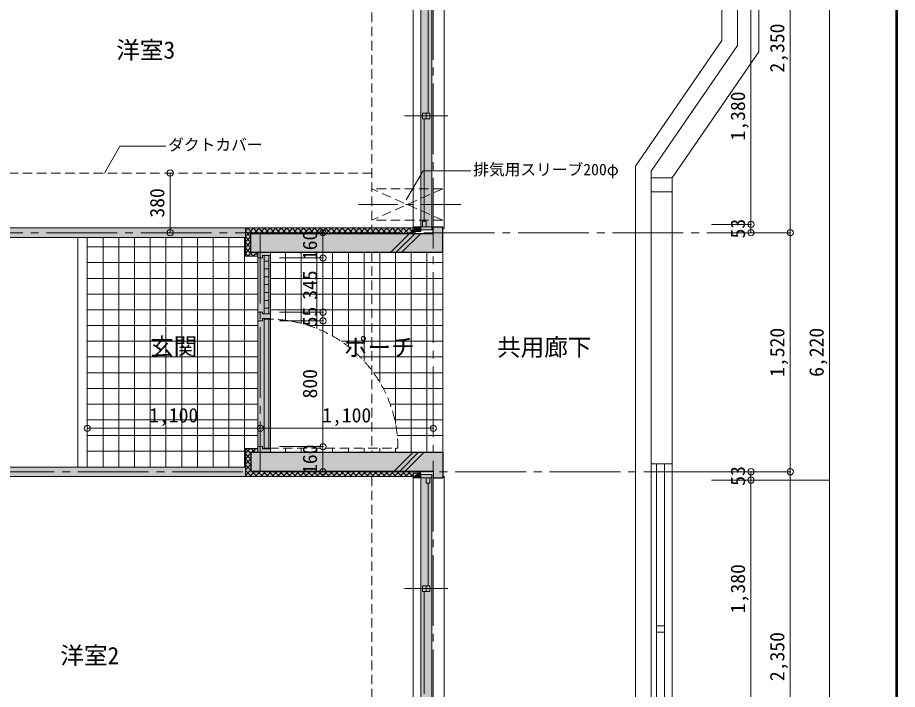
# Model space of a CAD drawing. Units: millimetres at full size, sheet at 1:50. Extents: x -9674 to 9699, y -6794 to 6791.
# Drawn here: x 4104 to 9699, y -1925 to 2348 of the extents above; entities that cross this region are included whole.
import ezdxf
from ezdxf.enums import TextEntityAlignment as Align

# ---------------------------------------------------------------- set-up
doc = ezdxf.new("R2010")
doc.units = ezdxf.units.MM
doc.header["$LTSCALE"] = 50
doc.header["$PDMODE"] = 32
doc.header["$PDSIZE"] = 40
for name, pattern in [('CHAIN1', [8, 5, -1, 1, -1]), ('CHAIN2', [12, 9, -1, 1, -1]), ('DASHED1', [1.8, 1.2, -0.6])]:
    doc.linetypes.add(name, pattern=pattern)
for name, color, linetype, lineweight in [('0-0_図面枠', 7, 'Continuous', 9), ('1-0_芯', 2, 'DASHED1', 25), ('1-1_躯体', 2, 'Continuous', 25), ('1-2_間仕切', 3, 'Continuous', 18), ('1-3_建具', 3, 'Continuous', 18), ('1-5_設備', 7, 'Continuous', 9), ('1-6_ﾊﾞﾙｺﾆｰ・階段', 4, 'Continuous', 9), ('1-7_その他', 7, 'DASHED1', 9), ('1-8_ハッチ', 4, 'Continuous', 9), ('1-A_文字', 7, 'Continuous', 9), ('1-B_寸法', 7, 'Continuous', 9), ('1-C_梁', 7, 'DASHED1', 9)]:
    doc.layers.add(name, color=color, linetype=linetype, lineweight=lineweight)
for name, color, linetype in [('4-0', 1, 'Continuous'), ('4-1', 2, 'Continuous'), ('4-2', 4, 'Continuous'), ('4-F', 4, 'Continuous')]:
    doc.layers.add(name, color=color, linetype=linetype)
doc.styles.add('ＭＳ ゴシック', font='')
doc.styles.get('ＭＳ ゴシック').set_extended_font_data('MS Gothic')

msp = doc.modelspace()

# ---------------------------------------------------------------- linework, layer by layer
at = {"layer": '0-0_図面枠'}
for p, q in [((9688.35, -6783.35), (9688.35, 6780.85)), ((9690.11, -6785.11), (9690.11, 6782.61)), ((9691.87, -6786.88), (9691.87, 6784.38)), ((9693.64, 6786.14), (9693.64, -6788.64)), ((9695.4, -6790.4), (9695.4, 6787.9)), ((9697.16, -6792.16), (9697.16, 6789.66))]:
    msp.add_line(p, q, dxfattribs=at)
msp.add_lwpolyline([(9698.92, -6793.93), (9698.92, 6791.43), (-9673.92, 6791.43)], dxfattribs=at)
at = {"layer": '1-0_芯', "color": 7, "linetype": 'CHAIN2', "lineweight": 9}
for p, q in [((6747.5, 4329.12), (6747.5, -3890.88)), ((3087.5, 979.12), (8517.5, 979.12)), ((5647.5, 979.12), (5647.5, -540.88)), ((2687.5, -540.88), (8517.5, -540.88))]:
    msp.add_line(p, q, dxfattribs=at)
at = {"layer": '1-1_躯体'}
for p, q in [((6807.5, 855.12), (6807.5, 1017.12)), ((5587.5, 975.12), (6747.5, 975.12)), ((5587.5, 855.12), (5587.5, 975.12)), ((5587.5, 855.12), (6807.5, 855.12)), ((5587.5, -416.88), (5587.5, -536.88)), ((5587.5, -416.88), (6807.5, -416.88)), ((6807.5, -416.88), (6807.5, -578.88)), ((5587.5, -536.88), (6747.5, -536.88)), ((6747.5, -536.88), (6747.5, -578.88)), ((6747.5, -578.88), (6807.5, -578.88))]:
    msp.add_line(p, q, dxfattribs=at)
msp.add_lwpolyline([(6747.5, 975.12), (6747.5, 1017.12), (6807.5, 1017.12)], dxfattribs=at)
at = {"layer": '1-2_間仕切'}
for p, q in [((5552.5, 1010.12), (3967.5, 1010.12)), ((5552.5, 949.12), (3967.5, 949.12)), ((5552.5, -510.88), (3567.5, -510.88)), ((5552.5, -571.88), (3567.5, -571.88))]:
    msp.add_line(p, q, dxfattribs=at)
at = {"layer": '1-3_建具', "color": 7, "lineweight": 9}
for p, q in [((6620.5, 1017.12), (6620.5, 2427.12)), ((6667.5, 2412.12), (6667.5, 1032.12)), ((6737.5, 2412.12), (6737.5, 1032.12)), ((6817.5, 1007.12), (6817.5, 2427.12)), ((6840.98, 1722.12), (6564.02, 1722.12)), ((6667.5, 1032.12), (6667.5, 1017.12)), ((6667.5, 1017.12), (6737.5, 1017.12)), ((6737.5, 997.12), (6737.5, 1032.12)), ((6807.5, 1007.12), (6817.5, 1007.12)), ((6737.5, 997.12), (6667.5, 997.12)), ((5632.5, 474.12), (5632.5, 819.12)), ((5672.5, 464.12), (5672.5, 834.12)), ((5672.5, 799.12), (5702.5, 799.12)), ((5702.5, 464.12), (5702.5, 834.12)), ((5712.5, 834.12), (5712.5, 464.12)), ((5672.5, 749.12), (5702.5, 749.12)), ((5672.5, 699.12), (5702.5, 699.12)), ((5672.5, 649.12), (5702.5, 649.12)), ((5672.5, 599.12), (5702.5, 599.12)), ((5672.5, 549.12), (5702.5, 549.12)), ((5672.5, 499.12), (5702.5, 499.12)), ((5632.5, 419.12), (5632.5, -380.88)), ((5712.5, -395.88), (5712.5, 434.12)), ((6737.5, -558.88), (6667.5, -558.88)), ((6737.5, -558.88), (6737.5, -593.88)), ((6620.5, -1988.88), (6620.5, -578.88)), ((6667.5, -578.88), (6737.5, -578.88)), ((6667.5, -593.88), (6667.5, -578.88)), ((6667.5, -593.88), (6667.5, -1973.88)), ((6737.5, -593.88), (6737.5, -1973.88)), ((6807.5, -568.88), (6817.5, -568.88)), ((6817.5, -1998.88), (6817.5, -568.88)), ((6840.98, -1283.88), (6564.02, -1283.88))]:
    msp.add_line(p, q, dxfattribs=at)
at = {"layer": '1-3_建具'}
for p, q in [((6714.5, 1739.62), (6714.5, 2392.12)), ((6678.5, 1739.62), (6726.5, 1739.62)), ((6702.5, 1739.62), (6702.5, 1704.62)), ((6726.5, 1739.62), (6726.5, 1704.62)), ((6690.5, 1704.62), (6690.5, 1052.12)), ((6620.5, 987.12), (6620.5, 1017.12)), ((6620.5, 1017.12), (6667.5, 1017.12)), ((6667.5, 987.12), (6667.5, 1017.12)), ((6678.5, 1052.12), (6702.5, 1052.12)), ((6678.5, 1052.12), (6678.5, 1017.12)), ((6702.5, 1052.12), (6702.5, 1017.12)), ((6620.5, 987.12), (6621.53, 987.12)), ((6620.5, 987.12), (6667.5, 987.12)), ((5632.5, 855.12), (5632.5, 819.12)), ((5632.5, 855.12), (5632.5, 834.12)), ((5712.5, 834.12), (5712.5, 855.12)), ((5662.5, 819.12), (5632.5, 819.12)), ((5632.5, 474.12), (5632.5, 419.12)), ((5662.5, 419.12), (5632.5, 419.12)), ((5662.5, 419.12), (5662.5, 434.12)), ((5672.5, -390.88), (5672.5, 429.12)), ((5702.5, 429.12), (5672.5, 429.12)), ((5702.5, -390.88), (5702.5, 429.12)), ((5662.5, -380.88), (5632.5, -380.88)), ((5632.5, -416.88), (5632.5, -380.88)), ((5702.5, -390.88), (5672.5, -390.88)), ((5632.5, -416.88), (5632.5, -395.88)), ((5712.5, -395.88), (5712.5, -416.88)), ((6620.5, -548.88), (6621.53, -548.88)), ((6620.5, -548.88), (6620.5, -578.88)), ((6620.5, -548.88), (6667.5, -548.88)), ((6667.5, -548.88), (6667.5, -578.88)), ((6620.5, -578.88), (6667.5, -578.88)), ((6702.5, -613.88), (6702.5, -578.88)), ((6726.5, -613.88), (6702.5, -613.88)), ((6714.5, -1266.38), (6714.5, -613.88)), ((6726.5, -613.88), (6726.5, -578.88)), ((6678.5, -1266.38), (6726.5, -1266.38)), ((6702.5, -1266.38), (6702.5, -1301.38)), ((6726.5, -1266.38), (6726.5, -1301.38)), ((6690.5, -1301.38), (6690.5, -1953.88))]:
    msp.add_line(p, q, dxfattribs=at)
at = {"layer": '1-3_建具', "color": 7, "linetype": 'DASHED1', "lineweight": 9}
msp.add_line((5702.5, -390.88), (6522.5, -390.88), dxfattribs=at)
at = {"layer": '1-3_建具'}
for points in [[(6678.5, 1739.62), (6678.5, 1704.62), (6726.5, 1704.62)], [(5662.5, 819.12), (5662.5, 834.12), (5712.5, 834.12)], [(5632.5, 474.12), (5662.5, 474.12), (5662.5, 464.12), (5712.5, 464.12)], [(5662.5, 434.12), (5712.5, 434.12), (5712.5, 464.12)], [(5662.5, -380.88), (5662.5, -395.88), (5712.5, -395.88)], [(6678.5, -1266.38), (6678.5, -1301.38), (6726.5, -1301.38)]]:
    msp.add_lwpolyline(points, dxfattribs=at)
at = {"layer": '1-3_建具', "color": 7, "linetype": 'DASHED1', "lineweight": 9}
msp.add_arc((5702.5, -390.88), 820, 0, 90, dxfattribs=at)
at = {"layer": '1-5_設備'}
for p, q in [((4487.5, 949.12), (4487.5, -510.88)), ((4547.5, 949.12), (4547.5, -510.88))]:
    msp.add_line(p, q, dxfattribs=at)
at = {"layer": '1-6_ﾊﾞﾙｺﾆｰ・階段'}
for p, q in [((8582.5, 2202.11), (8582.5, 4229.12)), ((8582.5, 2202.11), (8032.5, 1402.11)), ((8032.5, -3790.88), (8032.5, 1402.11)), ((4647.5, 949.12), (4647.5, -510.88)), ((4747.5, 949.12), (4747.5, -510.88)), ((4847.5, 949.12), (4847.5, -510.88)), ((4947.5, 949.12), (4947.5, -510.88)), ((5047.5, 949.12), (5047.5, -510.88)), ((5147.5, 949.12), (5147.5, -510.88)), ((5247.5, 949.12), (5247.5, -510.88)), ((5347.5, 949.12), (5347.5, -510.88)), ((5447.5, 949.12), (5447.5, -510.88)), ((5547.5, 949.12), (5547.5, -510.88)), ((5552.5, 889.12), (4547.5, 889.12)), ((5807.5, 855.12), (5807.5, 422.37)), ((5907.5, 855.12), (5907.5, 403.08)), ((6007.5, 855.12), (6007.5, 370.29)), ((6107.5, 855.12), (6107.5, 322.13)), ((6207.5, 855.12), (6207.5, 255.17)), ((6307.5, 855.12), (6307.5, 162.63)), ((6407.5, 855.12), (6407.5, 27.9)), ((6507.5, 855.12), (6507.5, -234.75)), ((6607.5, 855.12), (6607.5, -416.88)), ((6707.5, 855.12), (6707.5, -416.88)), ((6807.5, 855.12), (6807.5, -416.88)), ((5632.5, 789.12), (4547.5, 789.12)), ((5712.5, 789.12), (6807.5, 789.12)), ((5632.5, 689.12), (4547.5, 689.12)), ((5712.5, 689.12), (6807.5, 689.12)), ((5632.5, 589.12), (4547.5, 589.12)), ((5712.5, 589.12), (6807.5, 589.12)), ((5632.5, 489.12), (4547.5, 489.12)), ((5712.5, 489.12), (6807.5, 489.12)), ((5632.5, 389.12), (4547.5, 389.12)), ((5955.48, 389.12), (6807.5, 389.12)), ((5632.5, 289.12), (4547.5, 289.12)), ((6160.76, 289.12), (6807.5, 289.12)), ((5632.5, 189.12), (4547.5, 189.12)), ((6282.15, 189.12), (6807.5, 189.12)), ((5632.5, 89.12), (4547.5, 89.12)), ((6367.33, 89.12), (6807.5, 89.12)), ((5632.5, -10.88), (4547.5, -10.88)), ((6429.14, -10.88), (6807.5, -10.88)), ((5632.5, -110.88), (4547.5, -110.88)), ((6473.21, -110.88), (6807.5, -110.88)), ((5632.5, -210.88), (4547.5, -210.88)), ((6502.5, -210.88), (6807.5, -210.88)), ((5632.5, -310.88), (4547.5, -310.88)), ((6518.59, -310.88), (6807.5, -310.88)), ((5807.5, -390.88), (5807.5, -416.88)), ((5907.5, -390.88), (5907.5, -416.88)), ((6007.5, -390.88), (6007.5, -416.88)), ((6107.5, -390.88), (6107.5, -416.88)), ((6207.5, -390.88), (6207.5, -416.88)), ((6307.5, -390.88), (6307.5, -416.88)), ((6407.5, -390.88), (6407.5, -416.88)), ((6507.5, -390.88), (6507.5, -416.88)), ((5552.5, -410.88), (4547.5, -410.88))]:
    msp.add_line(p, q, dxfattribs=at)
at = {"layer": '1-6_ﾊﾞﾙｺﾆｰ・階段', "color": 7}
for p, q in [((8682.5, 2171.05), (8682.5, 4229.12)), ((8817.5, 2129.12), (8817.5, 4229.12)), ((8682.5, 2171.05), (8132.5, 1371.05)), ((8817.5, 2129.12), (8267.5, 1329.12)), ((8132.5, -490.88), (8132.5, 1371.05)), ((8132.5, 1329.12), (8267.5, 1329.12)), ((8132.5, 1239.12), (8267.5, 1239.12)), ((8167.5, -490.88), (8167.5, -2590.88)), ((8217.5, -490.88), (8217.5, -2590.88)), ((8267.5, -490.88), (8267.5, -2590.88)), ((8167.5, -1520.88), (8217.5, -1520.88)), ((8167.5, -1560.88), (8217.5, -1560.88))]:
    msp.add_line(p, q, dxfattribs=at)
for points in [[(8132.5, -490.88), (8267.5, -490.88), (8267.5, 1329.12)], [(8132.5, -490.88), (8132.5, -2590.88), (8132.5, -2725.88)]]:
    msp.add_lwpolyline(points, dxfattribs=at)
at = {"layer": '1-7_その他'}
for p, q in [((6807.5, 1259.12), (6357.5, 1259.12)), ((6807.5, 1259.12), (6357.5, 1058.74)), ((6807.5, 1059.12), (6357.5, 1257.95)), ((6807.5, 1059.12), (6357.5, 1059.12))]:
    msp.add_line(p, q, dxfattribs=at)
at = {"layer": '1-7_その他', "linetype": 'CHAIN1'}
msp.add_line((6922.5, 1159.12), (6257.5, 1159.12), dxfattribs=at)
at = {"layer": '1-8_ハッチ'}
for p, q in [((5552.5, 956.31), (5606.31, 1010.12)), ((5552.5, 991.66), (5570.96, 1010.12)), ((5565.97, 1010.12), (5600.97, 975.12)), ((5601.33, 1010.12), (5636.33, 975.12)), ((5606.67, 975.12), (5641.67, 1010.12)), ((5636.68, 1010.12), (5671.68, 975.12)), ((5642.03, 975.12), (5677.03, 1010.12)), ((5672.04, 1010.12), (5707.04, 975.12)), ((5677.38, 975.12), (5712.38, 1010.12)), ((5707.39, 1010.12), (5742.39, 975.12)), ((5712.74, 975.12), (5747.74, 1010.12)), ((5742.75, 1010.12), (5777.75, 975.12)), ((5748.09, 975.12), (5783.09, 1010.12)), ((5778.1, 1010.12), (5813.1, 975.12)), ((5783.45, 975.12), (5818.45, 1010.12)), ((5813.46, 1010.12), (5848.46, 975.12)), ((5818.8, 975.12), (5853.8, 1010.12)), ((5848.81, 1010.12), (5883.81, 975.12)), ((5854.16, 975.12), (5889.16, 1010.12)), ((5884.17, 1010.12), (5919.17, 975.12)), ((5889.51, 975.12), (5924.51, 1010.12)), ((5919.53, 1010.12), (5954.53, 975.12)), ((5924.87, 975.12), (5959.87, 1010.12)), ((5954.88, 1010.12), (5989.88, 975.12)), ((5960.22, 975.12), (5995.22, 1010.12)), ((5990.24, 1010.12), (6025.24, 975.12)), ((5995.58, 975.12), (6030.58, 1010.12)), ((6025.59, 1010.12), (6060.59, 975.12)), ((6030.93, 975.12), (6065.93, 1010.12)), ((6060.95, 1010.12), (6095.95, 975.12)), ((6066.29, 975.12), (6101.29, 1010.12)), ((6096.3, 1010.12), (6131.3, 975.12)), ((6101.65, 975.12), (6136.65, 1010.12)), ((6131.66, 1010.12), (6166.66, 975.12)), ((6137, 975.12), (6172, 1010.12)), ((6167.01, 1010.12), (6202.01, 975.12)), ((6172.36, 975.12), (6207.36, 1010.12)), ((6202.37, 1010.12), (6237.37, 975.12)), ((6207.71, 975.12), (6242.71, 1010.12)), ((6237.72, 1010.12), (6272.72, 975.12)), ((6243.07, 975.12), (6278.07, 1010.12)), ((6273.08, 1010.12), (6308.08, 975.12)), ((6278.42, 975.12), (6313.42, 1010.12)), ((6308.43, 1010.12), (6343.43, 975.12)), ((6313.78, 975.12), (6348.78, 1010.12)), ((6343.79, 1010.12), (6378.79, 975.12)), ((6349.13, 975.12), (6384.13, 1010.12)), ((6379.14, 1010.12), (6414.14, 975.12)), ((6384.49, 975.12), (6419.49, 1010.12)), ((6414.5, 1010.12), (6449.5, 975.12)), ((6419.84, 975.12), (6454.84, 1010.12)), ((6449.86, 1010.12), (6484.86, 975.12)), ((6455.2, 975.12), (6490.2, 1010.12)), ((6485.21, 1010.12), (6520.21, 975.12)), ((6490.55, 975.12), (6525.55, 1010.12)), ((6520.57, 1010.12), (6555.57, 975.12)), ((6525.91, 975.12), (6560.91, 1010.12)), ((6555.92, 1010.12), (6590.92, 975.12)), ((6561.26, 975.12), (6596.26, 1010.12)), ((6591.28, 1010.12), (6620.5, 980.9)), ((5552.5, 988.24), (5587.5, 953.24)), ((5552.5, 920.95), (5587.5, 955.95)), ((5552.5, 952.88), (5587.5, 917.88)), ((6476.62, 855.12), (6596.62, 975.12)), ((6511.98, 855.12), (6631.98, 975.12)), ((6547.33, 855.12), (6667.33, 975.12)), ((6596.62, 975.12), (6620.5, 999)), ((5552.5, 885.6), (5587.5, 920.6)), ((5552.5, 917.53), (5587.5, 882.53)), ((5552.5, 850.24), (5587.5, 885.24)), ((5552.5, 882.17), (5604.55, 830.12)), ((5552.5, 846.82), (5569.2, 830.12)), ((5567.74, 830.12), (5592.74, 855.12)), ((5603.09, 830.12), (5628.09, 855.12)), ((5614.91, 855.12), (5632.5, 837.53)), ((5552.5, 830.12), (5632.5, 830.12)), ((5552.5, -391.88), (5552.5, -571.88)), ((5552.5, -391.88), (5632.5, -391.88)), ((5552.5, -422.55), (5583.17, -391.88)), ((5552.5, -457.91), (5587.5, -422.91)), ((5552.5, -425.98), (5587.5, -460.98)), ((5553.76, -391.88), (5587.5, -425.62)), ((5589.11, -391.88), (5614.11, -416.88)), ((5593.53, -416.88), (5618.53, -391.88)), ((5624.47, -391.88), (5632.5, -399.91)), ((5628.88, -416.88), (5632.5, -413.26)), ((6498.83, -536.88), (6618.83, -416.88)), ((6534.19, -536.88), (6654.19, -416.88)), ((6569.54, -536.88), (6689.54, -416.88)), ((5552.5, -493.26), (5587.5, -458.26)), ((5552.5, -461.33), (5587.5, -496.33)), ((5552.5, -528.62), (5587.5, -493.62)), ((5552.5, -496.69), (5587.5, -531.69)), ((5552.5, -563.97), (5587.5, -528.97)), ((5552.5, -532.04), (5592.34, -571.88)), ((5579.95, -571.88), (5614.95, -536.88)), ((5592.69, -536.88), (5627.69, -571.88)), ((5615.31, -571.88), (5650.31, -536.88)), ((5628.05, -536.88), (5663.05, -571.88)), ((5650.66, -571.88), (5685.66, -536.88)), ((5663.4, -536.88), (5698.4, -571.88)), ((5686.02, -571.88), (5721.02, -536.88)), ((5698.76, -536.88), (5733.76, -571.88)), ((5721.37, -571.88), (5756.37, -536.88)), ((5734.11, -536.88), (5769.11, -571.88)), ((5756.73, -571.88), (5791.73, -536.88)), ((5769.47, -536.88), (5804.47, -571.88)), ((5792.08, -571.88), (5827.08, -536.88)), ((5804.82, -536.88), (5839.82, -571.88)), ((5827.44, -571.88), (5862.44, -536.88)), ((5840.18, -536.88), (5875.18, -571.88)), ((5862.79, -571.88), (5897.79, -536.88)), ((5875.54, -536.88), (5910.54, -571.88)), ((5898.15, -571.88), (5933.15, -536.88)), ((5910.89, -536.88), (5945.89, -571.88)), ((5933.5, -571.88), (5968.5, -536.88)), ((5946.25, -536.88), (5981.25, -571.88)), ((5968.86, -571.88), (6003.86, -536.88)), ((5981.6, -536.88), (6016.6, -571.88)), ((6004.21, -571.88), (6039.21, -536.88)), ((6016.96, -536.88), (6051.96, -571.88)), ((6039.57, -571.88), (6074.57, -536.88)), ((6052.31, -536.88), (6087.31, -571.88)), ((6074.92, -571.88), (6109.92, -536.88)), ((6087.67, -536.88), (6122.67, -571.88)), ((6110.28, -571.88), (6145.28, -536.88)), ((6123.02, -536.88), (6158.02, -571.88)), ((6145.64, -571.88), (6180.64, -536.88)), ((6158.38, -536.88), (6193.38, -571.88)), ((6180.99, -571.88), (6215.99, -536.88)), ((6193.73, -536.88), (6228.73, -571.88)), ((6216.35, -571.88), (6251.35, -536.88)), ((6229.09, -536.88), (6264.09, -571.88)), ((6251.7, -571.88), (6286.7, -536.88)), ((6264.44, -536.88), (6299.44, -571.88)), ((6287.06, -571.88), (6322.06, -536.88)), ((6299.8, -536.88), (6334.8, -571.88)), ((6322.41, -571.88), (6357.41, -536.88)), ((6335.15, -536.88), (6370.15, -571.88)), ((6357.77, -571.88), (6392.77, -536.88)), ((6370.51, -536.88), (6405.51, -571.88)), ((6393.12, -571.88), (6428.12, -536.88)), ((6405.87, -536.88), (6440.87, -571.88)), ((6428.48, -571.88), (6463.48, -536.88)), ((6441.22, -536.88), (6476.22, -571.88)), ((6463.83, -571.88), (6498.83, -536.88)), ((6476.58, -536.88), (6511.58, -571.88)), ((6499.19, -571.88), (6534.19, -536.88)), ((6511.93, -536.88), (6546.93, -571.88)), ((6534.54, -571.88), (6569.54, -536.88)), ((6547.29, -536.88), (6582.29, -571.88)), ((6569.9, -571.88), (6604.9, -536.88)), ((6582.64, -536.88), (6617.64, -571.88)), ((6605.25, -571.88), (6620.5, -556.63)), ((6618, -536.88), (6620.5, -539.38)), ((5552.5, -567.4), (5556.98, -571.88)), ((5552.5, -571.88), (6620.5, -571.88))]:
    msp.add_line(p, q, dxfattribs=at)
msp.add_lwpolyline([(5552.5, 830.12), (5552.5, 1010.12), (6620.5, 1010.12)], dxfattribs=at)
at = {"layer": '1-A_文字'}
for p, q in [((4655.81, 1359.12), (4754.64, 1530.3)), ((4754.64, 1530.3), (5047.51, 1530.3))]:
    msp.add_line(p, q, dxfattribs=at)
msp.add_lwpolyline([(6575.94, 1188.6), (6682.24, 1372.72), (6987.16, 1372.72)], dxfattribs=at)
at = {"layer": '1-B_寸法'}
for p, q in [((9017.5, 3329.12), (9017.5, 979.12)), ((9267.5, 3329.12), (9267.5, -2890.88)), ((8767.5, 2412.12), (8767.5, 1032.12)), ((5074.64, 979.12), (5074.64, 1359.12)), ((8517.5, 1032.12), (8767.5, 1032.12)), ((8767.5, 1032.12), (8767.5, 979.12)), ((6045.96, 819.12), (6045.96, 979.12)), ((8517.5, 979.12), (9017.5, 979.12)), ((9017.5, 979.12), (9017.5, -540.88)), ((5769.11, 819.12), (6045.96, 819.12)), ((6045.96, 474.12), (6045.96, 819.12)), ((5769.11, 474.12), (6045.96, 474.12)), ((6045.96, 419.12), (6045.96, 474.12)), ((5769.11, 419.12), (6045.96, 419.12)), ((6045.96, -380.88), (6045.96, 419.12)), ((4547.5, -264.45), (5647.5, -264.45)), ((5647.5, -264.45), (6747.5, -264.45)), ((5769.11, -380.88), (6045.96, -380.88)), ((6045.96, -380.88), (6045.96, -540.88)), ((8517.5, -540.88), (9017.5, -540.88)), ((8767.5, -540.88), (8767.5, -593.88)), ((9017.5, -540.88), (9017.5, -2890.88)), ((8517.5, -593.88), (9267.5, -593.88)), ((8517.5, -593.88), (8767.5, -593.88)), ((8767.5, -593.88), (8767.5, -1973.88))]:
    msp.add_line(p, q, dxfattribs=at)
at = {"layer": '1-B_寸法', "color": 3}
for p in [(5074.64, 1359.12), (8767.5, 1032.12), (5074.64, 979.12), (6045.96, 979.12), (8767.5, 979.12), (9017.5, 979.12), (6045.96, 819.12), (6045.96, 474.12), (6045.96, 419.12), (4547.5, -264.45), (5647.5, -264.45), (6747.5, -264.45), (6045.96, -380.88), (6045.96, -540.88), (8767.5, -540.88), (9017.5, -540.88), (8767.5, -593.88)]:
    msp.add_point(p, dxfattribs=at)
at = {"layer": '1-C_梁'}
for p, q in [((6357.5, 2469.12), (6357.5, 1010.12)), ((3147.5, 1359.12), (6357.5, 1359.12)), ((6357.5, 855.12), (6357.5, -416.88)), ((6357.5, -571.88), (6357.5, -1995.88))]:
    msp.add_line(p, q, dxfattribs=at)
at = {"layer": '4-0'}
for points in [[(6807.5, 855.12), (6807.5, 1017.12), (6747.5, 1017.12)], [(6807.5, 855.12), (6747.5, 1017.12), (6747.5, 975.12)], [(5587.5, 975.12), (5587.5, 855.12), (6807.5, 855.12)], [(6807.5, 855.12), (6747.5, 975.12), (5587.5, 975.12)], [(6807.5, -416.88), (5587.5, -416.88), (5587.5, -536.88)], [(6807.5, -416.88), (5587.5, -536.88), (6747.5, -536.88)], [(6807.5, -416.88), (6747.5, -536.88), (6747.5, -578.88)], [(6807.5, -416.88), (6747.5, -578.88), (6807.5, -578.88)]]:
    msp.add_solid(points, dxfattribs=at)
at = {"layer": '4-1'}
for points in [[(6737.5, 997.12), (6667.5, 997.12), (6737.5, 2447.12), (6667.55, 2447.12)], [(5647.5, 855.12), (5712.5, 855.12), (5632.5, 855.12), (5632.5, -416.88)], [(5712.5, 855.12), (5712.5, -416.88), (5632.5, -416.88)], [(6737.5, -2008.88), (6667.5, -2008.88), (6737.5, -558.88), (6667.5, -558.88)]]:
    msp.add_solid(points, dxfattribs=at)
at = {"layer": '4-2'}
for points in [[(3967.5, 1010.12), (3967.5, 949.12), (5552.5, 1010.12), (5552.5, 949.12)], [(5552.5, -571.88), (5552.5, -510.88), (3567.5, -571.88), (3567.5, -510.88)]]:
    msp.add_solid(points, dxfattribs=at)
at = {"layer": '4-F'}
for points in [[(6620.6, 975.19), (6620.5, 1010.12), (5552.5, 1010.12)], [(5587.5, 975.12), (6620.6, 975.19), (5552.5, 1010.12)], [(5587.5, 975.12), (5552.5, 1010.12), (5552.5, 830.12)], [(6620.5, 1017.12), (6667.5, 1017.12), (6620.56, 987.12), (6667.5, 987.12)], [(5552.5, 830.12), (5587.5, 855.12), (5587.5, 975.12)], [(5552.5, 830.12), (5632.5, 830.12), (5632.5, 855.12)], [(5552.5, 830.12), (5632.5, 855.12), (5587.5, 855.12)], [(5632.5, -416.88), (5632.5, -391.88), (5552.5, -391.88)], [(5587.5, -416.88), (5632.5, -416.88), (5552.5, -391.88)], [(5587.5, -416.88), (5552.5, -391.88), (5552.5, -571.88)], [(5552.5, -571.88), (5587.5, -536.88), (5587.5, -416.88)], [(5552.5, -571.88), (6620.5, -571.88), (5587.5, -536.88)], [(6620.5, -571.88), (6667.62, -537.1), (5587.5, -536.88)], [(6620.5, -578.88), (6667.5, -578.88), (6667.62, -537.1)], [(6620.5, -571.88), (6620.5, -578.88), (6667.62, -537.1)]]:
    msp.add_solid(points, dxfattribs=at)

# ---------------------------------------------------------------- texts
at = {"layer": '1-A_文字', "style": 'ＭＳ ゴシック'}
for s, height, p in [('洋室3', 110, (4731.51, 2053.49)), ('ダクトカバー', 73.31, (5061.62, 1480.37)), ('排気用スリーブ200φ', 73.31, (7001.26, 1322.78)), ('玄関', 110, (4946.79, 167.06)), ('ポーチ', 110, (6180.08, 162.82)), ('共用廊下', 110, (7153.03, 163.22)), ('洋室2', 110, (4375.8, -1797.55))]:
    msp.add_text(s, height=height, dxfattribs=at).set_placement(p, align=Align.BOTTOM_LEFT)
at = {"layer": '1-B_寸法', "style": 'ＭＳ ゴシック'}
for s, p in [('2,350', (9007.5, 1997.87)), ('1,380', (8757.5, 1565.87)), ('380', (5064.64, 1075.37)), ('53', (8757.5, 943.12)), ('160', (6035.96, 805.37)), ('345', (6035.96, 552.87)), ('55', (6035.96, 384.12)), ('1,520', (9007.5, 62.87)), ('6,220', (9257.5, 62.87)), ('800', (6035.96, -74.63)), ('160', (6035.96, -554.63)), ('53', (8757.5, -629.88)), ('1,380', (8757.5, -1440.13)), ('2,350', (9007.5, -1872.13))]:
    msp.add_text(s, height=91.64, rotation=90, dxfattribs=at).set_placement(p, align=Align.BOTTOM_LEFT)
for p in [(4941.25, -254.45), (6041.25, -254.45)]:
    msp.add_text('1,100', height=91.64, dxfattribs=at).set_placement(p, align=Align.BOTTOM_LEFT)

doc.saveas('drawing.dxf')
